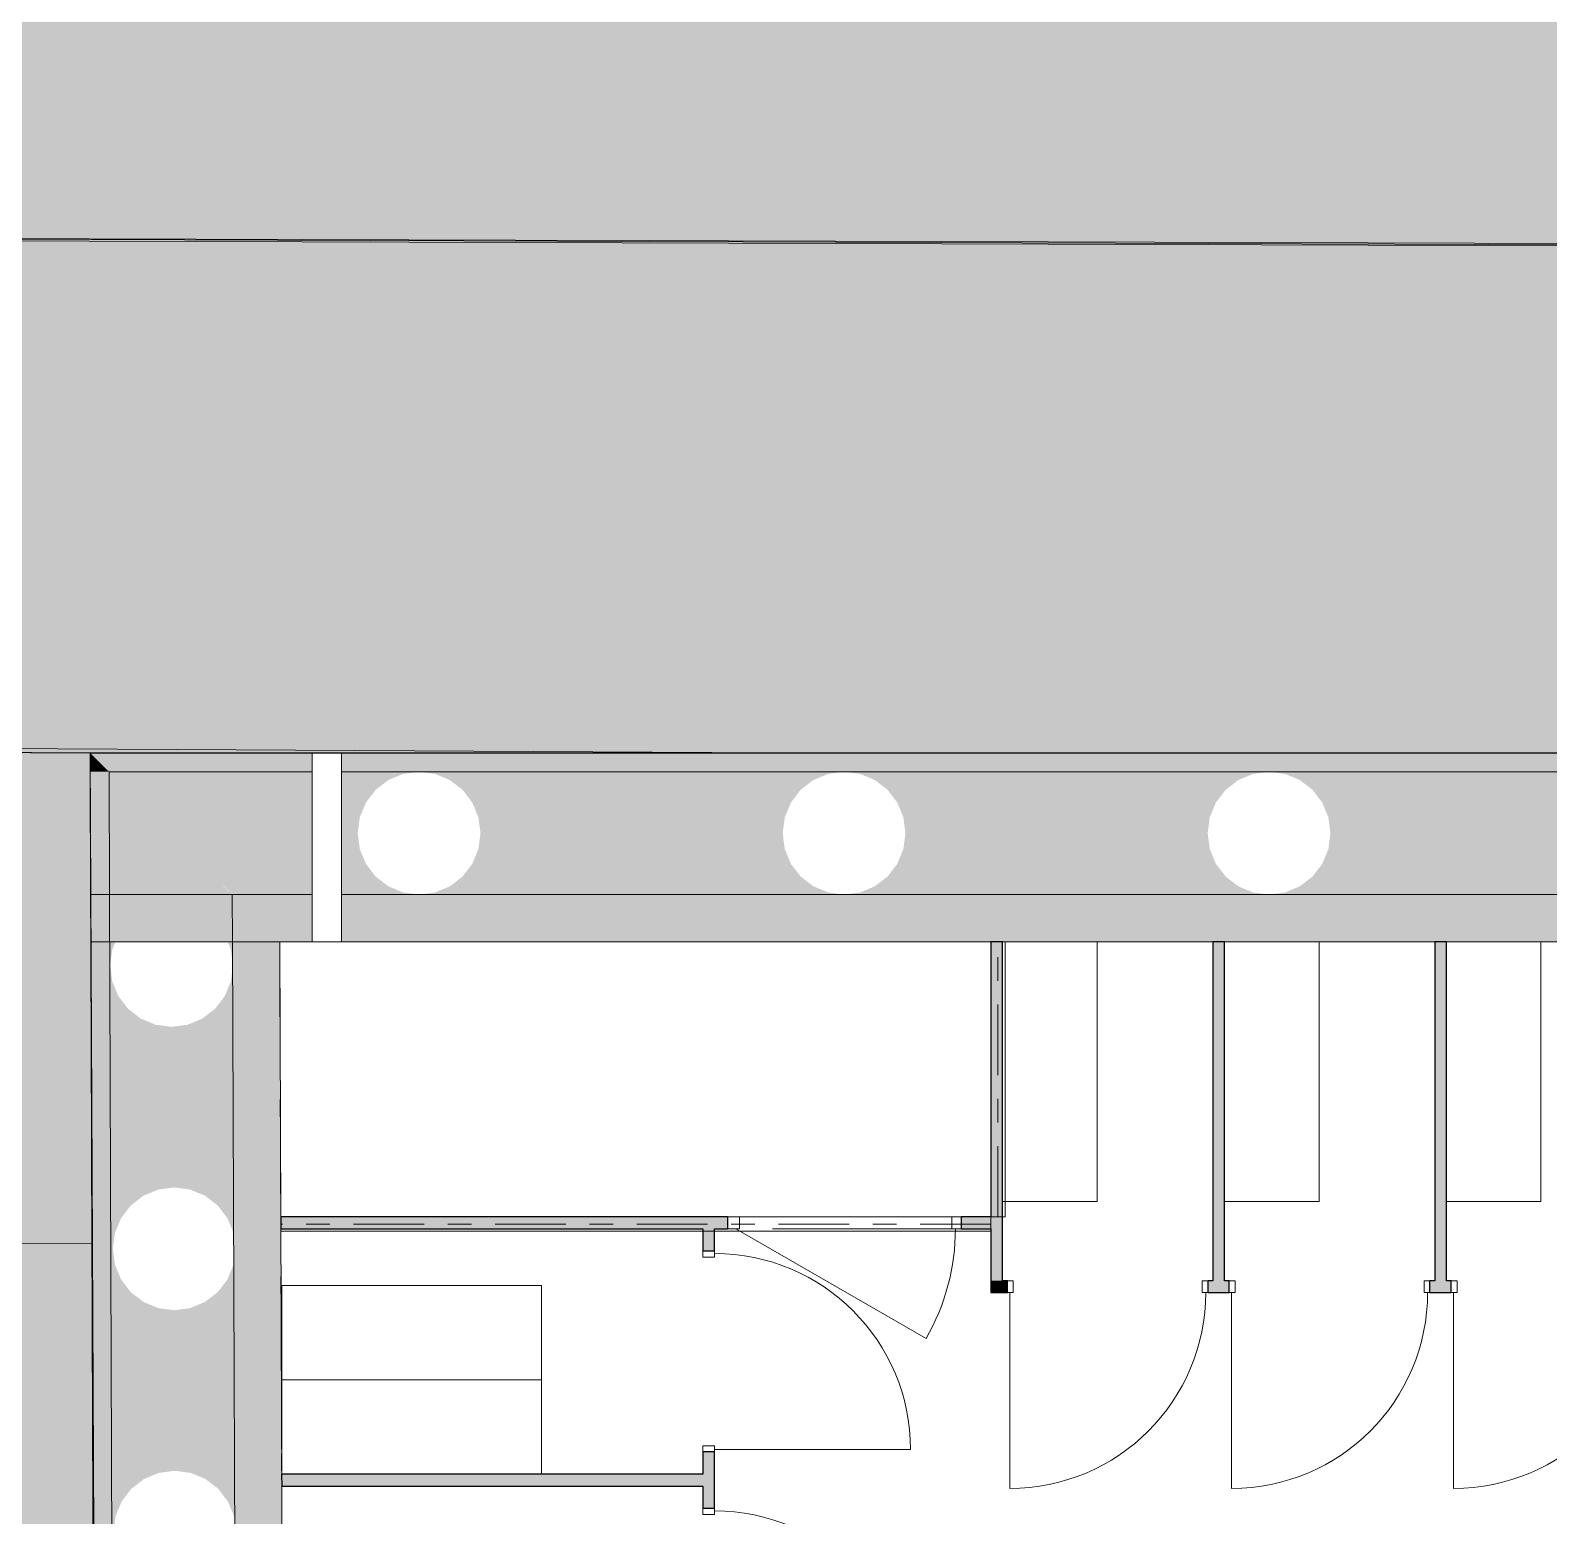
# Model space of a CAD drawing. Header units: metres. Extents: x -14 to 456, y -38 to 65.
# Drawn here: x 133.15 to 139.58, y 28.45 to 34.74 of the extents above; entities that cross this region are included whole.
import ezdxf

# ---------------------------------------------------------------- set-up
doc = ezdxf.new("R2010")
doc.units = ezdxf.units.M
doc.header["$MEASUREMENT"] = 0
for name, pattern in [('Baufluchtlinie', [0.013, 0.008, -0.005]), ('Kanal', [0.005, 0.003, -0.001, 0, -0.001]), ('Strichlinie eng', [0.002, 0.0015, -0.0005])]:
    doc.linetypes.add(name, pattern=pattern)
for name, color, linetype in [('110 Wand Aussen', 7, 'Continuous'), ('111 Wand Aussen - Bohrpfahlwand 80', 7, 'Continuous'), ('130 Wand Innen', 7, 'Continuous'), ('520 Fixeinbauten', 7, 'Continuous'), ('710 Gelände', 7, 'Continuous'), ('725 Nachbarbebauung', 7, 'Continuous'), ('Neubau_840 Baulinien', 7, 'Continuous')]:
    doc.layers.add(name, color=color, linetype=linetype)
doc.linetypes.add('Grenze Grundstück', pattern='A,0,[3,415_260415_PP_VA_1_1 -2 FDM1.Shx,S=0.00031746,R=0,X=0,Y=0],-0.04,0', length=0.04)

# ---------------------------------------------------------------- blocks, each defined once
blk = doc.blocks.new('Wand_10_2', base_point=(133.4613, 16.8077))
at = {"layer": '110 Wand Aussen', "color": 7, "linetype": 'Continuous', "lineweight": 18}
for p, q in [((133.4147, 30.8777), (133.4097, 30.8777)), ((133.4947, 30.8777), (133.4147, 30.8777)), ((133.4997, 30.8777), (133.4947, 30.8777)), ((134.2097, 30.8777), (133.4997, 30.8777))]:
    blk.add_line(p, q, dxfattribs=at)
at = {"layer": '110 Wand Aussen', "color": 8, "linetype": 'Strichlinie eng', "lineweight": 13, "ltscale": 100, "flags": 128}
for points in [[(133.4097, 30.8777), (133.4613, 16.8077)], [(134.2613, 16.8106), (134.2097, 30.8777)]]:
    blk.add_lwpolyline(points, dxfattribs=at)
blk = doc.blocks.new('Freifläche_1_2', base_point=(82.9313, 64.5937))
at = {"layer": '710 Gelände', "color": 83, "linetype": 'Continuous', "lineweight": 13, "true_color": 0x89cd89}
for p, q in [((133.4028, 33.8454), (132.837, 33.8472)), ((132.8513, 33.8572), (133.4029, 33.8554)), ((141.0498, 33.8211), (133.4028, 33.8454)), ((141.0565, 33.8311), (133.4029, 33.8554)), ((132.8353, 31.6809), (133.4068, 31.6777)), ((133.4068, 31.6777), (142.6544, 31.6774))]:
    blk.add_line(p, q, dxfattribs=at)
blk = doc.blocks.new('Decke_2_2', base_point=(121.8699, 31.7431))
at = {"layer": '725 Nachbarbebauung', "linetype": 'Continuous', "lineweight": 0, "true_color": 0x1f1f1f}
blk.add_hatch(color=250, dxfattribs=at).paths.add_polyline_path([(121.8699, 31.7431), (121.8293, 29.6312), (133.4167, 29.5992), (133.4068, 31.6777), (129.4196, 31.7003)])
at = {"layer": '725 Nachbarbebauung', "color": 8, "linetype": 'Continuous', "lineweight": 13, "flags": 128}
blk.add_lwpolyline([(121.8699, 31.7431), (121.8293, 29.6312), (133.4167, 29.5992), (133.4068, 31.6777), (129.4196, 31.7003)], close=True, dxfattribs=at)
blk = doc.blocks.new('Decke_4_2', base_point=(121.8042, 23.9334))
at = {"layer": '725 Nachbarbebauung', "linetype": 'Continuous', "lineweight": 0, "true_color": 0x1f1f1f}
blk.add_hatch(color=250, dxfattribs=at).paths.add_polyline_path([(121.8042, 23.9334), (125.9516, 8.6276), (126.6763, 8.6096), (133.2802, 8.4582), (133.4658, 8.457), (133.4595, 17.483), (133.4632, 19.4746), (133.4167, 29.5992), (123.3875, 29.6269), (121.8296, 29.6458)])
at = {"layer": '725 Nachbarbebauung', "color": 8, "linetype": 'Continuous', "lineweight": 13, "flags": 128}
blk.add_lwpolyline([(121.8042, 23.9334), (125.9516, 8.6276), (126.6763, 8.6096), (133.2802, 8.4582), (133.4658, 8.457), (133.4595, 17.483), (133.4632, 19.4746), (133.4167, 29.5992), (123.3875, 29.6269), (121.8296, 29.6458)], close=True, dxfattribs=at)
blk = doc.blocks.new('Decke_7_2', base_point=(152.7396, 33.784))
at = {"layer": '710 Gelände', "color": 8, "linetype": 'Continuous', "lineweight": 0, "flags": 128}
blk.add_lwpolyline([(152.7396, 33.784), (156.9346, 33.7707), (159.8185, 33.7707), (193.2396, 33.7375), (193.2396, 31.6424), (155.2758, 31.6777), (136.2907, 31.6777), (85.8153, 31.9703), (85.8153, 34.1186), (124.7565, 33.8729), (127.6404, 33.8729), (148.2619, 33.7982)], close=True, dxfattribs=at)
blk = doc.blocks.new('Öffnung_24_2', base_point=(133.4068, 31.6777))
at = {"layer": '111 Wand Aussen - Bohrpfahlwand 80', "color": 16, "linetype": 'Continuous', "lineweight": 13, "true_color": 0x7e0000, "flags": 128}
for points in [[(134.4722, 31.6777), (134.3472, 31.6777)], [(134.3472, 30.8777), (134.4722, 30.8777)]]:
    blk.add_lwpolyline(points, dxfattribs=at)
at = {"layer": '111 Wand Aussen - Bohrpfahlwand 80', "color": 7, "linetype": 'Continuous', "lineweight": 13, "flags": 128}
for points in [[(134.3472, 31.6777), (134.3472, 31.5977)], [(134.4722, 31.5977), (134.4722, 31.6777)], [(134.3472, 31.5977), (134.3472, 31.0777)], [(134.4722, 31.0777), (134.4722, 31.5977)]]:
    blk.add_lwpolyline(points, dxfattribs=at)
at = {"layer": '111 Wand Aussen - Bohrpfahlwand 80', "color": 7, "linetype": 'Continuous', "lineweight": 18, "flags": 128}
for points in [[(134.3472, 31.0777), (134.3472, 30.8777)], [(134.4722, 30.8777), (134.4722, 31.0777)]]:
    blk.add_lwpolyline(points, dxfattribs=at)
blk = doc.blocks.new('Wand_14_2', base_point=(133.4068, 31.6777))
at = {"layer": '111 Wand Aussen - Bohrpfahlwand 80', "linetype": 'Continuous', "lineweight": 0, "true_color": 0x000000}
for points in [[(133.4068, 31.6777), (133.407, 31.6003), (133.4844, 31.6003)], [(133.4118, 31.6727), (133.4068, 31.6777), (133.407, 31.6003), (133.412, 31.6003)], [(134.3472, 31.6777), (133.4068, 31.6777), (133.4871, 31.5977), (134.3472, 31.5977)], [(133.4118, 31.6727), (133.412, 31.6003), (133.4844, 31.6003)], [(134.4722, 31.6777), (134.4722, 31.5977), (134.8002, 31.5977), (134.8003, 31.5977), (134.8004, 31.5977), (136.6, 31.5977), (136.6003, 31.5977), (136.6005, 31.5977), (138.3999, 31.5977), (138.4003, 31.5977), (138.4006, 31.5977), (140.1998, 31.5977), (140.2003, 31.5978), (140.2007, 31.5977), (141.9997, 31.5977), (142.0003, 31.5978), (142.0008, 31.5977), (143.7995, 31.5977), (143.8003, 31.5978), (143.801, 31.5977), (145.5994, 31.5977), (145.6003, 31.5978), (145.6011, 31.5977), (147.3993, 31.5977), (147.4003, 31.5978), (147.4012, 31.5977), (148.9118, 31.5977), (148.9118, 31.6777)], [(133.412, 31.6003), (133.407, 31.6003), (133.409, 31.0784), (133.414, 31.0784)], [(133.412, 31.6003), (133.414, 31.0784), (133.494, 31.0784), (133.4921, 31.5927), (133.4844, 31.6003)], [(133.4871, 31.5977), (133.489, 31.0784), (134.0082, 31.0784)], [(133.4871, 31.5977), (134.009, 31.0777), (134.3472, 31.0777), (134.3472, 31.5977)], [(133.4971, 31.5877), (133.4921, 31.5927), (133.494, 31.0784), (133.499, 31.0784)], [(133.4971, 31.5877), (133.499, 31.0784), (134.0082, 31.0784)], [(134.4722, 31.5977), (134.4722, 31.0777), (148.9118, 31.0777), (148.9118, 31.5977), (147.4012, 31.5977), (147.4676, 31.589), (147.5303, 31.563), (147.5841, 31.5217), (147.6254, 31.4678), (147.6514, 31.4051), (147.6603, 31.3378), (147.6514, 31.2705), (147.6254, 31.2078), (147.5841, 31.154), (147.5303, 31.1127), (147.4676, 31.0867), (147.4003, 31.0778), (147.333, 31.0867), (147.2703, 31.1127), (147.2164, 31.154), (147.1751, 31.2078), (147.1491, 31.2705), (147.1403, 31.3378), (147.1491, 31.4051), (147.1751, 31.4678), (147.2164, 31.5217), (147.2703, 31.563), (147.333, 31.589), (147.3993, 31.5977), (145.6011, 31.5977), (145.6676, 31.589), (145.7303, 31.563), (145.7841, 31.5217), (145.8254, 31.4678), (145.8514, 31.4051), (145.8603, 31.3378), (145.8514, 31.2705), (145.8254, 31.2078), (145.7841, 31.154), (145.7303, 31.1126), (145.6676, 31.0867), (145.6003, 31.0778), (145.533, 31.0867), (145.4703, 31.1126), (145.4164, 31.154), (145.3751, 31.2078), (145.3491, 31.2705), (145.3403, 31.3378), (145.3491, 31.4051), (145.3751, 31.4678), (145.4164, 31.5217), (145.4703, 31.563), (145.533, 31.589), (145.5994, 31.5977), (143.801, 31.5977), (143.8676, 31.5889), (143.9303, 31.563), (143.9841, 31.5216), (144.0254, 31.4678), (144.0514, 31.4051), (144.0603, 31.3378), (144.0514, 31.2705), (144.0254, 31.2078), (143.9841, 31.154), (143.9303, 31.1126), (143.8676, 31.0867), (143.8003, 31.0778), (143.733, 31.0867), (143.6703, 31.1126), (143.6164, 31.154), (143.5751, 31.2078), (143.5491, 31.2705), (143.5403, 31.3378), (143.5491, 31.4051), (143.5751, 31.4678), (143.6164, 31.5216), (143.6703, 31.563), (143.733, 31.5889), (143.7995, 31.5977), (142.0009, 31.5977), (142.0676, 31.5889), (142.1303, 31.5629), (142.1841, 31.5216), (142.2254, 31.4678), (142.2514, 31.4051), (142.2603, 31.3378), (142.2514, 31.2705), (142.2254, 31.2078), (142.1841, 31.1539), (142.1303, 31.1126), (142.0676, 31.0866), (142.0003, 31.0778), (141.933, 31.0866), (141.8703, 31.1126), (141.8164, 31.1539), (141.7751, 31.2078), (141.7491, 31.2705), (141.7403, 31.3378), (141.7491, 31.4051), (141.7751, 31.4678), (141.8164, 31.5216), (141.8703, 31.5629), (141.933, 31.5889), (141.9997, 31.5977), (140.2007, 31.5977), (140.2676, 31.5889), (140.3303, 31.5629), (140.3841, 31.5216), (140.4254, 31.4678), (140.4514, 31.4051), (140.4603, 31.3378), (140.4514, 31.2705), (140.4254, 31.2078), (140.3841, 31.1539), (140.3303, 31.1126), (140.2676, 31.0866), (140.2003, 31.0778), (140.133, 31.0866), (140.0703, 31.1126), (140.0164, 31.1539), (139.9751, 31.2078), (139.9491, 31.2705), (139.9403, 31.3378), (139.9491, 31.4051), (139.9751, 31.4678), (140.0164, 31.5216), (140.0703, 31.5629), (140.133, 31.5889), (140.1998, 31.5977), (138.4006, 31.5977), (138.4676, 31.5889), (138.5303, 31.5629), (138.5841, 31.5216), (138.6254, 31.4677), (138.6514, 31.405), (138.6603, 31.3377), (138.6514, 31.2705), (138.6254, 31.2077), (138.5841, 31.1539), (138.5303, 31.1126), (138.4676, 31.0866), (138.4003, 31.0777), (138.333, 31.0866), (138.2703, 31.1126), (138.2164, 31.1539), (138.1751, 31.2077), (138.1491, 31.2705), (138.1403, 31.3377), (138.1491, 31.405), (138.1751, 31.4677), (138.2164, 31.5216), (138.2703, 31.5629), (138.333, 31.5889), (138.3999, 31.5977), (136.6005, 31.5977), (136.6676, 31.5889), (136.7303, 31.5629), (136.7841, 31.5216), (136.8254, 31.4677), (136.8514, 31.405), (136.8603, 31.3377), (136.8514, 31.2704), (136.8254, 31.2077), (136.7841, 31.1539), (136.7303, 31.1126), (136.6676, 31.0866), (136.6003, 31.0777), (136.533, 31.0866), (136.4703, 31.1126), (136.4164, 31.1539), (136.3751, 31.2077), (136.3491, 31.2704), (136.3403, 31.3377), (136.3491, 31.405), (136.3751, 31.4677), (136.4164, 31.5216), (136.4703, 31.5629), (136.533, 31.5889), (136.6, 31.5977), (134.8004, 31.5977), (134.8676, 31.5889), (134.9303, 31.5629), (134.9841, 31.5216), (135.0254, 31.4677), (135.0514, 31.405), (135.0603, 31.3377), (135.0514, 31.2704), (135.0254, 31.2077), (134.9841, 31.1539), (134.9303, 31.1125), (134.8676, 31.0866), (134.8003, 31.0777), (134.733, 31.0866), (134.6703, 31.1125), (134.6164, 31.1539), (134.5751, 31.2077), (134.5491, 31.2704), (134.5403, 31.3377), (134.5491, 31.405), (134.5751, 31.4677), (134.6164, 31.5216), (134.6703, 31.5629), (134.733, 31.5889), (134.8002, 31.5977)], [(133.414, 31.0784), (133.409, 31.0784), (133.4097, 30.8777), (133.4147, 30.8777)], [(133.494, 31.0784), (133.414, 31.0784), (133.4147, 30.8777), (133.4947, 30.8777)], [(133.499, 31.0784), (133.494, 31.0784), (133.4947, 30.8777), (133.4997, 30.8777)], [(134.0082, 31.0784), (133.499, 31.0784), (133.4997, 30.8777), (134.2097, 30.8777)], [(134.2097, 30.8777), (134.009, 31.0777), (134.0097, 30.8777)], [(134.009, 31.0777), (134.2097, 30.8777), (134.3472, 30.8777), (134.3472, 31.0777)], [(148.9118, 31.0777), (134.4722, 31.0777), (134.4722, 30.8777), (148.9118, 30.8777)]]:
    blk.add_hatch(color=18, dxfattribs=at).paths.add_polyline_path(points)
at = {"layer": '110 Wand Aussen', "color": 7, "linetype": 'Continuous', "lineweight": 13}
for p, q in [((133.412, 31.6003), (133.407, 31.6003)), ((133.4844, 31.6003), (133.412, 31.6003))]:
    blk.add_line(p, q, dxfattribs=at)
at = {"layer": '110 Wand Aussen', "color": 7, "linetype": 'Continuous', "lineweight": 18}
for p, q in [((133.414, 31.0784), (133.409, 31.0784)), ((133.494, 31.0784), (133.414, 31.0784)), ((133.499, 31.0784), (133.494, 31.0784)), ((134.0082, 31.0784), (133.499, 31.0784)), ((133.4147, 30.8777), (133.4097, 30.8777)), ((133.4947, 30.8777), (133.4147, 30.8777)), ((133.4997, 30.8777), (133.4947, 30.8777)), ((134.2097, 30.8777), (133.4997, 30.8777))]:
    blk.add_line(p, q, dxfattribs=at)
at = {"layer": '110 Wand Aussen', "color": 7, "linetype": 'Continuous', "lineweight": 13, "flags": 128}
for points in [[(133.4068, 31.6777), (133.4071, 31.5977)], [(133.4071, 31.5977), (133.409, 31.0777)]]:
    blk.add_lwpolyline(points, dxfattribs=at)
at = {"layer": '110 Wand Aussen', "color": 7, "linetype": 'Continuous', "lineweight": 18, "flags": 128}
blk.add_lwpolyline([(133.409, 31.0777), (133.4097, 30.8777)], dxfattribs=at)
at = {"layer": '111 Wand Aussen - Bohrpfahlwand 80', "color": 7, "linetype": 'Continuous', "lineweight": 13}
for p, q in [((133.4871, 31.5977), (133.489, 31.0784)), ((134.3472, 31.5977), (133.4871, 31.5977)), ((134.8002, 31.5977), (134.4722, 31.5977)), ((136.6, 31.5977), (134.8004, 31.5977)), ((138.3999, 31.5977), (136.6005, 31.5977)), ((140.1998, 31.5977), (138.4006, 31.5977))]:
    blk.add_line(p, q, dxfattribs=at)
at = {"layer": '111 Wand Aussen - Bohrpfahlwand 80', "color": 7, "linetype": 'Continuous', "lineweight": 18}
for p, q in [((134.009, 31.0777), (134.0097, 30.8777)), ((134.009, 31.0777), (134.3472, 31.0777)), ((134.4722, 31.0777), (148.9118, 31.0777))]:
    blk.add_line(p, q, dxfattribs=at)
at = {"layer": '111 Wand Aussen - Bohrpfahlwand 80', "color": 7, "linetype": 'Continuous', "lineweight": 13, "flags": 128}
for points in [[(133.4068, 31.6777), (133.4071, 31.5977)], [(134.3472, 31.6777), (133.4068, 31.6777)], [(148.9118, 31.6777), (134.4722, 31.6777)]]:
    blk.add_lwpolyline(points, dxfattribs=at)
at = {"layer": '111 Wand Aussen - Bohrpfahlwand 80', "color": 7, "linetype": 'Continuous', "lineweight": 18, "flags": 128}
for points in [[(134.2097, 30.8777), (134.3472, 30.8777)], [(134.4722, 30.8777), (148.9118, 30.8777)]]:
    blk.add_lwpolyline(points, dxfattribs=at)
blk = doc.blocks.new('Metall Zargentür Typ2 27')
at = {"layer": '130 Wand Innen', "color": 8, "linetype": 'Continuous', "lineweight": 0}
blk.add_line((0.415, 0), (0.415, 0.83), dxfattribs=at)
at = {"layer": '130 Wand Innen', "color": 7, "linetype": 'Continuous', "lineweight": 13}
for p, q in [((-0.4, 0), (-0.425, 0)), ((-0.425, 0), (-0.425, -0.05)), ((-0.4, -0.05), (-0.4, 0)), ((0.425, 0), (0.4, 0)), ((0.4, 0), (0.4, -0.05)), ((0.425, -0.05), (0.425, 0)), ((-0.425, -0.05), (-0.4, -0.05)), ((0.4, -0.05), (0.425, -0.05))]:
    blk.add_line(p, q, dxfattribs=at)
at = {"layer": '130 Wand Innen', "color": 7, "linetype": 'Continuous', "lineweight": 25}
for p, q in [((-0.425, 0), (-0.425, -0.05)), ((-0.425, 0), (-0.425, -0.05)), ((0.425, 0), (0.425, -0.05)), ((0.425, 0), (0.425, -0.05))]:
    blk.add_line(p, q, dxfattribs=at)
at = {"layer": '130 Wand Innen', "color": 8, "linetype": 'Continuous', "lineweight": 0}
blk.add_arc((0.415, 0), 0.83, 90, 180, dxfattribs=at)
blk = doc.blocks.new('Wand_28_2', base_point=(136.0518, 23.1727))
at = {"layer": '130 Wand Innen', "linetype": 'Continuous', "lineweight": 0, "true_color": 0x373737}
for points in [[(136.0518, 29.6627), (136.0018, 29.6627), (136.0018, 29.5677), (136.0518, 29.5677)], [(136.0018, 28.4777), (136.0518, 28.4777), (136.0518, 28.7177), (136.0018, 28.7177)], [(136.0018, 27.3877), (136.0518, 27.3877), (136.0518, 27.6277), (136.0018, 27.6277)], [(136.0518, 26.5377), (136.0018, 26.5377), (136.0018, 26.2977), (136.0518, 26.2977)], [(136.0018, 25.2077), (136.0518, 25.2077), (136.0518, 25.4477), (136.0018, 25.4477)], [(136.0018, 24.1177), (136.0518, 24.1177), (136.0518, 24.3577), (136.0018, 24.3577)], [(136.0018, 23.1727), (136.0518, 23.1727), (136.0518, 23.2677), (136.0018, 23.2677)]]:
    blk.add_hatch(color=250, dxfattribs=at).paths.add_polyline_path(points)
at = {"layer": '130 Wand Innen', "color": 7, "linetype": 'Continuous', "lineweight": 25}
for p, q in [((136.0518, 29.5677), (136.0018, 29.5677)), ((136.0518, 28.7177), (136.0018, 28.7177)), ((136.0518, 28.4777), (136.0018, 28.4777)), ((136.0518, 27.6277), (136.0018, 27.6277)), ((136.0518, 27.3877), (136.0018, 27.3877)), ((136.0518, 26.5377), (136.0018, 26.5377)), ((136.0518, 26.2977), (136.0018, 26.2977)), ((136.0518, 25.4477), (136.0018, 25.4477)), ((136.0518, 25.2077), (136.0018, 25.2077)), ((136.0518, 24.3577), (136.0018, 24.3577)), ((136.0518, 24.1177), (136.0018, 24.1177)), ((136.0518, 23.2677), (136.0018, 23.2677))]:
    blk.add_line(p, q, dxfattribs=at)
at = {"layer": '130 Wand Innen', "color": 7, "linetype": 'Continuous', "lineweight": 25, "flags": 128}
for points in [[(136.0018, 29.6627), (136.0018, 29.5677)], [(136.0518, 29.5677), (136.0518, 29.6627)], [(136.0018, 28.7177), (136.0018, 28.6227)], [(136.0518, 28.4777), (136.0518, 28.7177)], [(136.0018, 28.5727), (136.0018, 28.4777)], [(136.0018, 27.6277), (136.0018, 27.5327)], [(136.0518, 27.3877), (136.0518, 27.6277)], [(136.0018, 27.4827), (136.0018, 27.3877)], [(136.0018, 26.5377), (136.0018, 26.4427)], [(136.0518, 26.2977), (136.0518, 26.5377)], [(136.0018, 26.3927), (136.0018, 26.2977)], [(136.0018, 25.4477), (136.0018, 25.3527)], [(136.0518, 25.2077), (136.0518, 25.4477)], [(136.0018, 25.3027), (136.0018, 25.2077)], [(136.0018, 24.3577), (136.0018, 24.2627)], [(136.0518, 24.1177), (136.0518, 24.3577)], [(136.0018, 24.2127), (136.0018, 24.1177)], [(136.0018, 23.2677), (136.0018, 23.1727)], [(136.0518, 23.1727), (136.0518, 23.2677)], [(136.0018, 23.1727), (136.0518, 23.1727)]]:
    blk.add_lwpolyline(points, dxfattribs=at)
at = {"layer": '130 Wand Innen', "color": 7, "linetype": 'Continuous', "lineweight": 13, "rotation": 270}
for p in [(136.0518, 29.1427), (136.0518, 28.0527), (136.0518, 26.9627), (136.0518, 25.8727), (136.0518, 24.7827), (136.0518, 23.6927)]:
    blk.add_blockref('Metall Zargentür Typ2 27', p, dxfattribs=at)
blk = doc.blocks.new('Wand_41_2', base_point=(137.2218, 29.3927))
at = {"layer": '130 Wand Innen', "linetype": 'Continuous', "lineweight": 0, "true_color": 0x373737}
for points in [[(137.2718, 29.4427), (137.2718, 29.7627), (137.2218, 29.7627), (137.2218, 29.4427)], [(137.2718, 29.4427), (137.2218, 29.3927), (137.2718, 29.3927)], [(137.2218, 29.4427), (137.2218, 29.3927), (137.2718, 29.4427)]]:
    blk.add_hatch(color=250, dxfattribs=at).paths.add_polyline_path(points)
at = {"layer": '130 Wand Innen', "color": 7, "linetype": 'Continuous', "lineweight": 25, "flags": 128}
for points in [[(137.2218, 29.7627), (137.2218, 29.7127)], [(137.2718, 29.4427), (137.2718, 29.7627)], [(137.2218, 29.6627), (137.2218, 29.3927)], [(137.2218, 29.3927), (137.2718, 29.3927)]]:
    blk.add_lwpolyline(points, dxfattribs=at)
blk = doc.blocks.new('Wand_46_2', base_point=(133.4181, 28.5977))
at = {"layer": '130 Wand Innen', "linetype": 'Continuous', "lineweight": 0, "true_color": 0x373737}
blk.add_hatch(color=250, dxfattribs=at).paths.add_polyline_path([(134.2182, 28.5727), (136.0018, 28.5727), (136.0018, 28.6227), (134.218, 28.6227)])
at = {"layer": '130 Wand Innen', "color": 7, "linetype": 'Continuous', "lineweight": 25, "flags": 128}
for points in [[(136.0018, 28.6227), (134.218, 28.6227)], [(134.218, 28.6227), (134.2182, 28.5727)], [(134.2182, 28.5727), (136.0018, 28.5727)]]:
    blk.add_lwpolyline(points, dxfattribs=at)
blk = doc.blocks.new('Wand_54_2', base_point=(139.1268, 31.6777))
at = {"layer": '130 Wand Innen', "linetype": 'Continuous', "lineweight": 0, "true_color": 0x373737}
blk.add_hatch(color=250, dxfattribs=at).paths.add_polyline_path([(139.1018, 30.8777), (139.1018, 29.4427), (139.1518, 29.4427), (139.1518, 30.8777)])
at = {"layer": '130 Wand Innen', "color": 7, "linetype": 'Continuous', "lineweight": 25, "flags": 128}
for points in [[(139.1018, 30.8777), (139.1018, 29.4427)], [(139.1518, 30.8777), (139.1018, 30.8777)], [(139.1518, 29.4427), (139.1518, 30.8777)]]:
    blk.add_lwpolyline(points, dxfattribs=at)
blk = doc.blocks.new('Wand_55_2', base_point=(138.1868, 31.6777))
at = {"layer": '130 Wand Innen', "linetype": 'Continuous', "lineweight": 0, "true_color": 0x373737}
blk.add_hatch(color=250, dxfattribs=at).paths.add_polyline_path([(138.1618, 30.8777), (138.1618, 29.4427), (138.2118, 29.4427), (138.2118, 30.8777)])
at = {"layer": '130 Wand Innen', "color": 7, "linetype": 'Continuous', "lineweight": 25, "flags": 128}
for points in [[(138.1618, 30.8777), (138.1618, 29.4427)], [(138.2118, 30.8777), (138.1618, 30.8777)], [(138.2118, 29.4427), (138.2118, 30.8777)]]:
    blk.add_lwpolyline(points, dxfattribs=at)
blk = doc.blocks.new('Wand_58_2', base_point=(137.2218, 29.3927))
at = {"layer": '130 Wand Innen', "linetype": 'Continuous', "lineweight": 0, "true_color": 0x373737}
for points in [[(137.2718, 29.3927), (137.2918, 29.3927), (137.2918, 29.4427), (137.2718, 29.4427)], [(138.1418, 29.3927), (138.2318, 29.3927), (138.2318, 29.4427), (138.1418, 29.4427)], [(139.0818, 29.3927), (139.1718, 29.3927), (139.1718, 29.4427), (139.0818, 29.4427)]]:
    blk.add_hatch(color=250, dxfattribs=at).paths.add_polyline_path(points)
at = {"layer": '130 Wand Innen', "color": 7, "linetype": 'Continuous', "lineweight": 25}
for p, q in [((137.2918, 29.3927), (137.2918, 29.4427)), ((138.1418, 29.3927), (138.1418, 29.4427)), ((138.2318, 29.3927), (138.2318, 29.4427)), ((139.0818, 29.3927), (139.0818, 29.4427)), ((139.1718, 29.3927), (139.1718, 29.4427))]:
    blk.add_line(p, q, dxfattribs=at)
at = {"layer": '130 Wand Innen', "color": 7, "linetype": 'Continuous', "lineweight": 25, "flags": 128}
for points in [[(137.2918, 29.4427), (137.2718, 29.4427)], [(137.2718, 29.3927), (137.2918, 29.3927)], [(138.1618, 29.4427), (138.1418, 29.4427)], [(138.1418, 29.3927), (138.2318, 29.3927)], [(138.2318, 29.4427), (138.2118, 29.4427)], [(139.1018, 29.4427), (139.0818, 29.4427)], [(139.0818, 29.3927), (139.1718, 29.3927)], [(139.1718, 29.4427), (139.1518, 29.4427)]]:
    blk.add_lwpolyline(points, dxfattribs=at)
at = {"layer": '130 Wand Innen', "color": 7, "linetype": 'Continuous', "lineweight": 13, "rotation": 180}
for p in [(137.7168, 29.3927), (138.6568, 29.3927), (139.5968, 29.3927)]:
    blk.add_blockref('Metall Zargentür Typ2 27', p, dxfattribs=at)
blk = doc.blocks.new('Metall Zargentür Typ3 27')
at = {"layer": '130 Wand Innen', "color": 8, "linetype": 'Continuous', "lineweight": 0}
blk.add_line((0.46, 0), (-0.3454, 0.465), dxfattribs=at)
at = {"layer": '130 Wand Innen', "color": 8, "linetype": 'Baufluchtlinie', "lineweight": 13, "ltscale": 100}
for p, q in [((-0.495, 0), (0.495, 0)), ((-0.495, -0.05), (0.495, -0.05))]:
    blk.add_line(p, q, dxfattribs=at)
at = {"layer": '130 Wand Innen', "color": 7, "linetype": 'Continuous', "lineweight": 13}
for p, q in [((-0.455, 0), (-0.495, 0)), ((-0.495, 0), (-0.495, -0.05)), ((-0.455, -0.05), (-0.455, 0)), ((0.495, 0), (0.445, 0)), ((0.445, 0), (0.445, -0.05)), ((0.495, -0.05), (0.495, 0)), ((-0.495, -0.05), (-0.455, -0.05)), ((0.445, -0.05), (0.495, -0.05))]:
    blk.add_line(p, q, dxfattribs=at)
at = {"layer": '130 Wand Innen', "color": 7, "linetype": 'Continuous', "lineweight": 25}
for p, q in [((-0.495, -0.05), (-0.495, 0)), ((-0.495, -0.05), (-0.495, 0)), ((0.495, -0.05), (0.495, 0)), ((0.495, -0.05), (0.495, 0))]:
    blk.add_line(p, q, dxfattribs=at)
at = {"layer": '130 Wand Innen', "color": 8, "linetype": 'Continuous', "lineweight": 0}
blk.add_arc((0.46, 0), 0.93, 150, 180, dxfattribs=at)
blk = doc.blocks.new('Wand_61_2', base_point=(137.2218, 29.6627))
at = {"layer": '130 Wand Innen', "linetype": 'Continuous', "lineweight": 0, "true_color": 0x373737}
for points in [[(134.2142, 29.7127), (134.2142, 29.6627), (136.1068, 29.6627), (136.1068, 29.7127)], [(137.2218, 29.7127), (137.0968, 29.7127), (137.0968, 29.6627), (137.2218, 29.6627)]]:
    blk.add_hatch(color=250, dxfattribs=at).paths.add_polyline_path(points)
at = {"layer": '130 Wand Innen', "color": 7, "linetype": 'Continuous', "lineweight": 25}
for p, q in [((136.1068, 29.7127), (136.1068, 29.6627)), ((137.0968, 29.7127), (137.0968, 29.6627))]:
    blk.add_line(p, q, dxfattribs=at)
at = {"layer": '130 Wand Innen', "color": 7, "linetype": 'Continuous', "lineweight": 25, "flags": 128}
for points in [[(136.1068, 29.7127), (134.2142, 29.7127)], [(134.2142, 29.7127), (134.2142, 29.6627)], [(137.2218, 29.7127), (137.0968, 29.7127)], [(134.2142, 29.6627), (136.0018, 29.6627)], [(136.0518, 29.6627), (136.1068, 29.6627)], [(137.0968, 29.6627), (137.2218, 29.6627)]]:
    blk.add_lwpolyline(points, dxfattribs=at)
at = {"layer": '130 Wand Innen', "color": 7, "linetype": 'Continuous', "lineweight": 13, "rotation": 180}
blk.add_blockref('Metall Zargentür Typ3 27', (136.6018, 29.6627), dxfattribs=at)
blk = doc.blocks.new('Wand_82_2', base_point=(137.2218, 29.7627))
at = {"layer": '130 Wand Innen', "linetype": 'Continuous', "lineweight": 0, "true_color": 0x373737}
blk.add_hatch(color=250, dxfattribs=at).paths.add_polyline_path([(137.2718, 29.7627), (137.2718, 30.8777), (137.2218, 30.8777), (137.2218, 29.7627)])
at = {"layer": '130 Wand Innen', "color": 7, "linetype": 'Continuous', "lineweight": 25, "flags": 128}
for points in [[(137.2718, 30.8777), (137.2218, 30.8777)], [(137.2218, 30.8777), (137.2218, 29.7627)], [(137.2718, 29.7627), (137.2718, 30.8777)]]:
    blk.add_lwpolyline(points, dxfattribs=at)
blk = doc.blocks.new('Ungleichschenkliger Träger 27')
at = {"layer": '520 Fixeinbauten', "color": 7, "linetype": 'Continuous', "lineweight": 13}
for p, q in [((1.5038, 0.03), (0, 0.03)), ((0, 0.03), (0, 0)), ((0, 0), (0, -0.03)), ((3.0076, 0.03), (1.5038, 0.03)), ((3.0076, 0), (3.0076, 0.03)), ((3.0076, -0.03), (3.0076, 0)), ((0, -0.03), (1.5038, -0.03)), ((1.5038, -0.03), (3.0076, -0.03))]:
    blk.add_line(p, q, dxfattribs=at)
at = {"layer": '520 Fixeinbauten', "color": 7, "linetype": 'Kanal', "lineweight": 13, "ltscale": 100}
blk.add_line((0, 0), (3.0076, 0), dxfattribs=at)
blk = doc.blocks.new('Ungleichschenkliger Träger 27_2')
at = {"layer": '520 Fixeinbauten', "color": 7, "linetype": 'Continuous', "lineweight": 13}
for p, q in [((0.5825, 0.03), (0, 0.03)), ((0, 0.03), (0, 0)), ((0, 0), (0, -0.03)), ((1.165, 0.03), (0.5825, 0.03)), ((1.165, 0), (1.165, 0.03)), ((1.165, -0.03), (1.165, 0)), ((0, -0.03), (0.5825, -0.03)), ((0.5825, -0.03), (1.165, -0.03))]:
    blk.add_line(p, q, dxfattribs=at)
at = {"layer": '520 Fixeinbauten', "color": 7, "linetype": 'Kanal', "lineweight": 13, "ltscale": 100}
blk.add_line((0, 0), (1.165, 0), dxfattribs=at)
blk = doc.blocks.new('Wand_106_2', base_point=(133.4613, 16.8077))
at = {"layer": '111 Wand Aussen - Bohrpfahlwand 80', "linetype": 'Continuous', "lineweight": 0, "true_color": 0x000000}
for points in [[(133.407, 31.6003), (133.4613, 16.8077), (133.5413, 16.808), (133.4871, 31.5977), (133.4844, 31.6003)], [(134.0097, 30.8777), (134.0613, 16.8099), (134.2613, 16.8106), (134.2097, 30.8777)]]:
    blk.add_hatch(color=18, dxfattribs=at).paths.add_polyline_path(points)
h = blk.add_hatch(color=18, dxfattribs=at)
h.paths.add_polyline_path([(134.0082, 31.0784), (133.489, 31.0784), (133.5413, 16.808), (134.0613, 16.8099), (134.0596, 17.2777), (134.0507, 17.2104), (134.0247, 17.1477), (133.9834, 17.0938), (133.9296, 17.0525), (133.8669, 17.0266), (133.7996, 17.0177), (133.7323, 17.0266), (133.6696, 17.0525), (133.6157, 17.0938), (133.5744, 17.1477), (133.5484, 17.2104), (133.5396, 17.2777), (133.5484, 17.345), (133.5744, 17.4077), (133.6157, 17.4615), (133.6696, 17.5029), (133.7323, 17.5288), (133.7996, 17.5377), (133.8669, 17.5288), (133.9296, 17.5029), (133.9834, 17.4615), (134.0247, 17.4077), (134.0507, 17.345), (134.0596, 17.2777), (134.0546, 18.6277), (134.0458, 18.5604), (134.0198, 18.4977), (133.9785, 18.4438), (133.9246, 18.4025), (133.8619, 18.3765), (133.7946, 18.3677), (133.7273, 18.3765), (133.6646, 18.4025), (133.6108, 18.4438), (133.5695, 18.4977), (133.5435, 18.5604), (133.5346, 18.6277), (133.5435, 18.695), (133.5695, 18.7577), (133.6108, 18.8115), (133.6646, 18.8528), (133.7273, 18.8788), (133.7946, 18.8877), (133.8619, 18.8788), (133.9246, 18.8528), (133.9785, 18.8115), (134.0198, 18.7577), (134.0458, 18.695), (134.0546, 18.6277), (134.0499, 19.921), (134.0485, 19.9104), (134.0225, 19.8477), (133.9812, 19.7938), (133.9273, 19.7525), (133.8646, 19.7266), (133.7973, 19.7177), (133.7301, 19.7266), (133.6673, 19.7525), (133.6135, 19.7938), (133.5722, 19.8477), (133.5462, 19.9104), (133.5373, 19.9777), (133.5462, 20.045), (133.5722, 20.1077), (133.6135, 20.1615), (133.6673, 20.2029), (133.7301, 20.2288), (133.7973, 20.2377), (133.8646, 20.2288), (133.9273, 20.2029), (133.9812, 20.1615), (134.0225, 20.1077), (134.0485, 20.045), (134.0495, 20.0377), (134.0409, 22.3578), (134.0347, 22.3103), (134.0087, 22.2476), (133.9674, 22.1938), (133.9136, 22.1525), (133.8508, 22.1265), (133.7836, 22.1176), (133.7163, 22.1265), (133.6536, 22.1525), (133.5997, 22.1938), (133.5584, 22.2476), (133.5324, 22.3103), (133.5236, 22.3776), (133.5324, 22.4449), (133.5584, 22.5076), (133.5997, 22.5615), (133.6536, 22.6028), (133.7163, 22.6288), (133.7836, 22.6376), (133.8508, 22.6288), (133.9136, 22.6028), (133.9674, 22.5615), (134.0087, 22.5076), (134.0347, 22.4449), (134.0408, 22.3986), (134.0366, 23.5379), (134.033, 23.5103), (134.007, 23.4476), (133.9657, 23.3938), (133.9118, 23.3525), (133.8491, 23.3265), (133.7818, 23.3176), (133.7145, 23.3265), (133.6518, 23.3525), (133.598, 23.3938), (133.5567, 23.4476), (133.5307, 23.5103), (133.5218, 23.5776), (133.5307, 23.6449), (133.5567, 23.7076), (133.598, 23.7615), (133.6518, 23.8028), (133.7145, 23.8288), (133.7818, 23.8376), (133.8491, 23.8288), (133.9118, 23.8028), (133.9657, 23.7615), (134.007, 23.7076), (134.033, 23.6449), (134.0363, 23.6196), (134.0321, 24.7752), (134.0235, 24.7103), (133.9976, 24.6476), (133.9562, 24.5937), (133.9024, 24.5524), (133.8397, 24.5265), (133.7724, 24.5176), (133.7051, 24.5265), (133.6424, 24.5524), (133.5885, 24.5937), (133.5472, 24.6476), (133.5212, 24.7103), (133.5124, 24.7776), (133.5212, 24.8449), (133.5472, 24.9076), (133.5885, 24.9614), (133.6424, 25.0028), (133.7051, 25.0287), (133.7724, 25.0376), (133.8397, 25.0287), (133.9024, 25.0028), (133.9562, 24.9614), (133.9976, 24.9076), (134.0235, 24.8449), (134.0321, 24.7801), (134.0277, 25.9598), (134.0212, 25.9103), (133.9952, 25.8476), (133.9539, 25.7937), (133.9001, 25.7524), (133.8374, 25.7264), (133.7701, 25.7176), (133.7028, 25.7264), (133.6401, 25.7524), (133.5862, 25.7937), (133.5449, 25.8476), (133.5189, 25.9103), (133.5101, 25.9776), (133.5189, 26.0449), (133.5449, 26.1076), (133.5862, 26.1614), (133.6401, 26.2028), (133.7028, 26.2287), (133.7701, 26.2376), (133.8374, 26.2287), (133.9001, 26.2028), (133.9539, 26.1614), (133.9952, 26.1076), (134.0212, 26.0449), (134.0276, 25.9964), (134.0234, 27.1443), (134.0189, 27.1103), (133.9929, 27.0476), (133.9516, 26.9937), (133.8978, 26.9524), (133.8351, 26.9264), (133.7678, 26.9176), (133.7005, 26.9264), (133.6378, 26.9524), (133.5839, 26.9937), (133.5426, 27.0476), (133.5166, 27.1103), (133.5078, 27.1776), (133.5166, 27.2449), (133.5426, 27.3076), (133.5839, 27.3614), (133.6378, 27.4028), (133.7005, 27.4287), (133.7678, 27.4376), (133.8351, 27.4287), (133.8978, 27.4028), (133.9516, 27.3614), (133.9929, 27.3076), (134.0189, 27.2449), (134.0231, 27.2128), (134.019, 28.3288), (134.0166, 28.3103), (133.9906, 28.2476), (133.9493, 28.1937), (133.8955, 28.1524), (133.8328, 28.1264), (133.7655, 28.1176), (133.6982, 28.1264), (133.6355, 28.1524), (133.5816, 28.1937), (133.5403, 28.2476), (133.5143, 28.3103), (133.5055, 28.3776), (133.5143, 28.4449), (133.5403, 28.5076), (133.5816, 28.5614), (133.6355, 28.6028), (133.6982, 28.6287), (133.7655, 28.6376), (133.8328, 28.6287), (133.8955, 28.6028), (133.9493, 28.5614), (133.9906, 28.5076), (134.0166, 28.4449), (134.0187, 28.4291), (134.0147, 29.5134), (134.0143, 29.5103), (133.9883, 29.4476), (133.947, 29.3937), (133.8932, 29.3524), (133.8304, 29.3264), (133.7632, 29.3176), (133.6959, 29.3264), (133.6332, 29.3524), (133.5793, 29.3937), (133.538, 29.4476), (133.512, 29.5103), (133.5032, 29.5776), (133.512, 29.6449), (133.538, 29.7076), (133.5793, 29.7614), (133.6332, 29.8028), (133.6959, 29.8287), (133.7632, 29.8376), (133.8304, 29.8287), (133.8932, 29.8028), (133.947, 29.7614), (133.9883, 29.7076), (134.0142, 29.6451), (134.0101, 30.7649), (134.0029, 30.7102), (133.977, 30.6475), (133.9356, 30.5937), (133.8818, 30.5524), (133.8191, 30.5264), (133.7518, 30.5175), (133.6845, 30.5264), (133.6218, 30.5524), (133.5679, 30.5937), (133.5266, 30.6475), (133.5006, 30.7102), (133.4918, 30.7775), (133.5006, 30.8448), (133.5266, 30.9075), (133.5679, 30.9614), (133.6218, 31.0027), (133.6845, 31.0287), (133.7518, 31.0375), (133.8191, 31.0287), (133.8818, 31.0027), (133.9356, 30.9614), (133.977, 30.9075), (134.0029, 30.8448), (134.01, 30.7909), (134.009, 31.0777)])
h.paths.add_polyline_path([(133.5253, 21.1776), (133.5341, 21.2449), (133.5601, 21.3076), (133.6014, 21.3615), (133.6553, 21.4028), (133.718, 21.4288), (133.7853, 21.4376), (133.8526, 21.4288), (133.9153, 21.4028), (133.9691, 21.3615), (134.0104, 21.3076), (134.0364, 21.2449), (134.0453, 21.1776), (134.0364, 21.1103), (134.0104, 21.0476), (133.9691, 20.9938), (133.9153, 20.9525), (133.8526, 20.9265), (133.7853, 20.9176), (133.718, 20.9265), (133.6553, 20.9525), (133.6014, 20.9938), (133.5601, 21.0476), (133.5341, 21.1103)], flags=0)
at = {"layer": '111 Wand Aussen - Bohrpfahlwand 80', "color": 7, "linetype": 'Continuous', "lineweight": 13}
for p, q in [((133.4871, 31.5977), (133.489, 31.0784)), ((133.489, 31.0784), (133.5413, 16.808))]:
    blk.add_line(p, q, dxfattribs=at)
at = {"layer": '111 Wand Aussen - Bohrpfahlwand 80', "color": 7, "linetype": 'Continuous', "lineweight": 18}
for p in [(134.009, 31.0777), (134.0613, 16.8099)]:
    blk.add_line(p, (134.0097, 30.8777), dxfattribs=at)
at = {"layer": '111 Wand Aussen - Bohrpfahlwand 80', "color": 7, "linetype": 'Continuous', "lineweight": 13, "flags": 128}
blk.add_lwpolyline([(133.4071, 31.5977), (133.4613, 16.8077)], dxfattribs=at)
at = {"layer": '111 Wand Aussen - Bohrpfahlwand 80', "color": 7, "linetype": 'Continuous', "lineweight": 18, "flags": 128}
blk.add_lwpolyline([(134.2613, 16.8106), (134.2097, 30.8777)], dxfattribs=at)

msp = doc.modelspace()

# ---------------------------------------------------------------- hatches: boundary and pattern name
at = {"layer": '710 Gelände', "linetype": 'Continuous', "lineweight": 13, "true_color": 0xb4b4b4}
msp.add_hatch(color=253, dxfattribs=at).paths.add_polyline_path([(121.8699, 31.7431), (133.4068, 31.6777), (152.3918, 31.6777), (171.3829, 31.6618), (171.3829, 44.7876), (145.1567, 44.9593), (130.9433, 44.956), (130.2948, 44.9876), (130.2885, 45.0807), (121.8699, 45.0807)])

# ---------------------------------------------------------------- linework, layer by layer
at = {"layer": '520 Fixeinbauten', "color": 8, "linetype": 'Continuous', "lineweight": 13}
for points in [[(137.6718, 30.8777), (137.6718, 29.7777), (137.2718, 29.7777), (137.2718, 30.8777)], [(138.6118, 30.8777), (138.6118, 29.7777), (138.2118, 29.7777), (138.2118, 30.8777)], [(139.5518, 30.8777), (139.5518, 29.7777), (139.1518, 29.7777), (139.1518, 30.8777)], [(135.3189, 29.0227), (134.2189, 29.0227), (134.2189, 29.4227), (135.3189, 29.4227)], [(135.3189, 28.6227), (134.2189, 28.6227), (134.2189, 29.0227), (135.3189, 29.0227)]]:
    msp.add_lwpolyline(points, close=True, dxfattribs=at)
at = {"layer": 'Neubau_840 Baulinien', "color": 1, "linetype": 'Continuous', "lineweight": 25, "true_color": 0xfb0106}
msp.add_lwpolyline([(121.8699, 31.7431), (133.4068, 31.6777), (152.3918, 31.6777), (171.3829, 31.6618)], dxfattribs=at)
at = {"layer": 'Neubau_840 Baulinien', "color": 86, "linetype": 'Grenze Grundstück', "lineweight": 13, "true_color": 0x107f01}
msp.add_lwpolyline([(133.4068, 31.6775), (152.3918, 31.6765), (152.3418, 16.6777), (152.3068, 10.3127), (152.2568, 0.3527), (133.4732, -2.3492), (133.4718, 10.3127), (133.4618, 16.6777)], close=True, dxfattribs=at)

# ---------------------------------------------------------------- block references
at = {"layer": '110 Wand Aussen', "color": 7, "lineweight": 25}
msp.add_blockref('Wand_10_2', (133.4613, 16.8077), dxfattribs=at)
at = {"layer": '111 Wand Aussen - Bohrpfahlwand 80', "color": 7, "lineweight": 25}
for name, p in [('Wand_14_2', (133.4068, 31.6777)), ('Wand_106_2', (133.4613, 16.8077))]:
    msp.add_blockref(name, p, dxfattribs=at)
at = {"layer": '111 Wand Aussen - Bohrpfahlwand 80', "color": 7, "linetype": 'Continuous', "lineweight": 13}
msp.add_blockref('Öffnung_24_2', (133.4068, 31.6777), dxfattribs=at)
at = {"layer": '130 Wand Innen', "color": 7, "lineweight": 25}
for name, p in [('Wand_82_2', (137.2218, 29.7627)), ('Wand_55_2', (138.1868, 31.6777)), ('Wand_54_2', (139.1268, 31.6777)), ('Wand_61_2', (137.2218, 29.6627)), ('Wand_41_2', (137.2218, 29.3927)), ('Wand_28_2', (136.0518, 23.1727)), ('Wand_58_2', (137.2218, 29.3927)), ('Wand_46_2', (133.4181, 28.5977))]:
    msp.add_blockref(name, p, dxfattribs=at)
at = {"layer": '520 Fixeinbauten', "color": 7, "linetype": 'Continuous', "lineweight": 13}
for name, p, rotation in [('Ungleichschenkliger Träger 27_2', (137.2518, 29.7127), 90), ('Ungleichschenkliger Träger 27', (137.2218, 29.6827), 180)]:
    msp.add_blockref(name, p, dxfattribs=dict(at, rotation=rotation))
at = {"layer": '710 Gelände', "color": 83, "lineweight": 13, "true_color": 0x89cd89}
msp.add_blockref('Freifläche_1_2', (82.9313, 64.5937), dxfattribs=at)
at = {"layer": '710 Gelände', "color": 8, "linetype": 'Strichlinie eng', "lineweight": 0, "ltscale": 100}
msp.add_blockref('Decke_7_2', (152.7396, 33.784), dxfattribs=at)
at = {"layer": '725 Nachbarbebauung', "color": 8, "linetype": 'Continuous', "lineweight": 13}
for name, p in [('Decke_2_2', (121.8699, 31.7431)), ('Decke_4_2', (121.8042, 23.9334))]:
    msp.add_blockref(name, p, dxfattribs=at)

doc.saveas('drawing.dxf')
